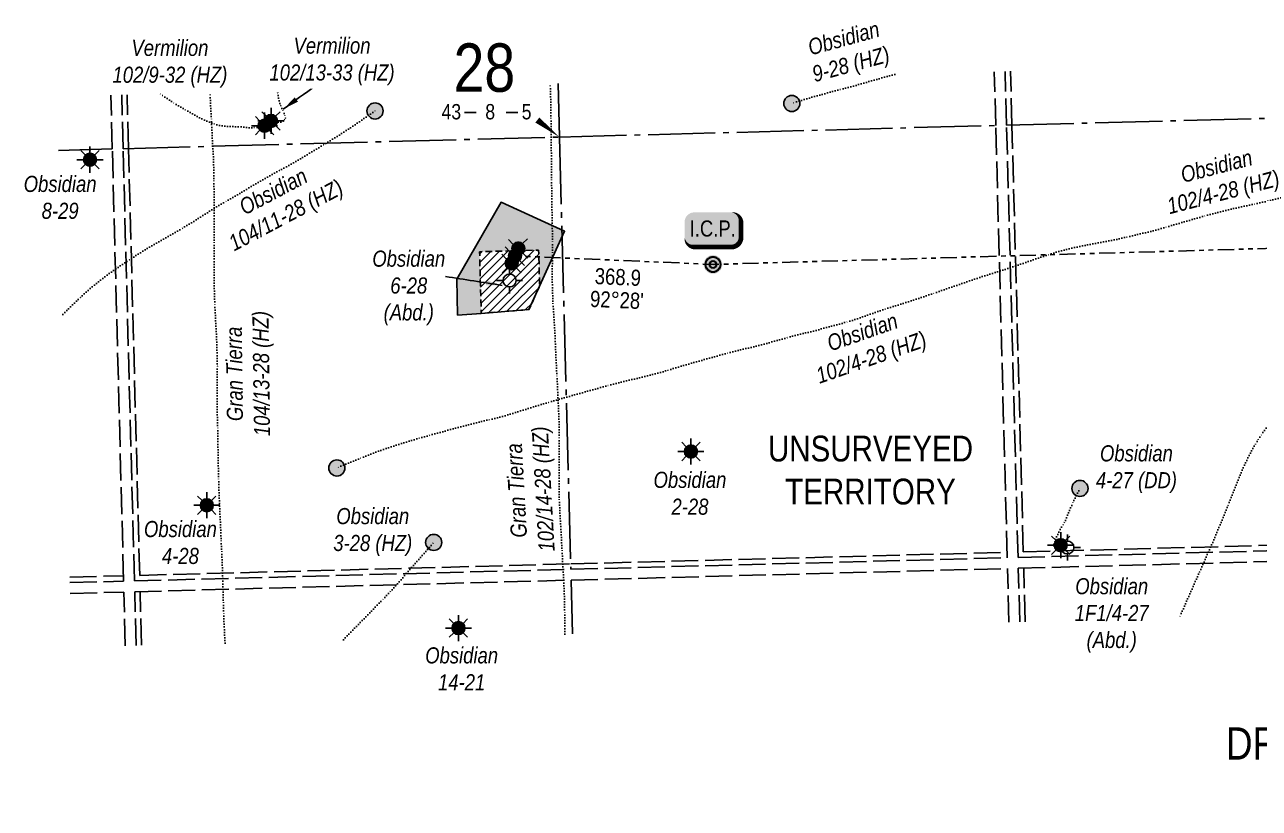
# Model space of a CAD drawing. Extents: x 621399 to 636927, y 5840575 to 5849274.
# Drawn here: x 626951 to 629248, y 5840913 to 5842371 of the extents above; entities that cross this region are included whole.
import ezdxf
from ezdxf.enums import TextEntityAlignment as Align

# ---------------------------------------------------------------- set-up
doc = ezdxf.new("R2010")
doc.units = 0
doc.header["$LTSCALE"] = 5
for name, pattern in [('foc-ACCESSROAD', [3.75, 2.5, -1.25]), ('foc-DOT', [1, 0.2, -0.8]), ('foc-DRILLPATH', [14.75, 6, -1.75, 1.75, -1.75, 1.75, -1.75]), ('foc-QUARTERLINE', [33, 25, -3, 2, -3]), ('foc-UNSURVEYED', [12.5, 10, -2.5])]:
    doc.linetypes.add(name, pattern=pattern)
for name, color, linetype in [('10', 1, 'Continuous'), ('9', 3, 'Continuous'), ('AS-DRILL', 8, 'foc-DOT'), ('AS-DRILL-T', 8, 'Continuous'), ('C-WS', 13, 'foc-ACCESSROAD'), ('C-WS-S', 8, 'Continuous'), ('CG-NOTES', 7, 'Continuous'), ('DETAIL-T', 7, 'Continuous'), ('F-WS-S', 8, 'Continuous'), ('L-BD', 7, 'Continuous'), ('L-MON', 1, 'Continuous'), ('L-QSEC', 8, 'foc-QUARTERLINE'), ('L-SECLBL', 7, 'Continuous'), ('L-UNS-T', 3, 'Continuous'), ('L-USEC', 7, 'foc-UNSURVEYED'), ('P-PDRILLPATH', 12, 'foc-DRILLPATH'), ('P-PROPOSED', 10, 'Continuous'), ('P-PROPOSED-H', 21, 'Continuous')]:
    doc.layers.add(name, color=color, linetype=linetype)
doc.layers.add('P-PROPOSED-EXISTING-H', color=7, linetype='Continuous', true_color=0xffeebd)
doc.styles.add('80', font='ARIALN.TTF', dxfattribs={"height": 10})
doc.styles.add('80CG', font='ARIALN.TTF', dxfattribs={"height": 10})
doc.styles.add('80L', font='ARIALN.TTF', dxfattribs={"height": 10})
doc.styles.add('SIMPLEX', font='ARIALN.TTF')
doc.styles.get("Standard").update_dxf_attribs({"font": 'ARIALN.TTF'})
doc.dimstyles.new('Compass 5 000', dxfattribs={"dimscale": 5, "dimtxt": 9, "dimasz": 2, "dimexe": 0.2, "dimexo": 0.0625, "dimgap": 0.5, "dimtad": 0, "dimtih": 1, "dimtoh": 1, "dimzin": 0, "dimdsep": 46, "dimtxsty": '80CG', "dimcen": 0.1, "dimse1": 1, "dimse2": 1, "dimclrd": 256, "dimclrt": 256, "dimaunit": 1, "dimadec": 4, "dimazin": 0, "dimtfac": 0.06, "dimtofl": 0, "dimtmove": 0, "dimatfit": 1, "dimfxl": 0.2, "dimtolj": 1, "dimtzin": 0, "dimlwd": -1, "dimarcsym": 0})

# ---------------------------------------------------------------- blocks, each defined once
blk = doc.blocks.new('BH-Existing')
at = {"layer": 'AS-DRILL-T'}
h = blk.add_hatch(color=256, dxfattribs=at)
h.dxf.hatch_style = 1
edge = h.paths.add_edge_path()
edge.add_arc((0, 0), 0.5, 0, 360)
blk.add_circle((0, 0), 0.5, dxfattribs=at)
blk = doc.blocks.new('*U67')
h = blk.add_hatch(color=255)
edge = h.paths.add_edge_path()
edge.add_line((-11.5, -11.5), (11.5, -11.5))
edge.add_arc((11.5, -5.5), 6, 270, 360)
edge.add_line((17.5, -5.5), (17.5, 4))
edge.add_arc((11.5, 4), 6, 0, 90)
edge.add_line((11.5, 10), (-11.5, 10))
edge.add_arc((-11.5, 4), 6, 90, 180)
edge.add_line((-17.5, 4), (-17.5, -5.5))
edge.add_arc((-11.5, -5.5), 6, 180, 270)
at = {"color": 14, "flags": 128}
blk.add_lwpolyline([(-11.5, -11.5, 3, 3, 0), (11.5, -11.5, 3, 3, 0.414214), (17.5, -5.5, 3, 3, 0), (17.5, 4, 3, 0, 0.414214), (11.5, 10, 0, 0, 0), (-11.5, 10, 0, 0, 0.414214), (-17.5, 4, 0, 0, 0), (-17.5, -5.5, 0, 3, 0.414214)], format="xyseb", close=True, dxfattribs=at)
at = {"color": 14, "style": '80'}
blk.add_attdef('ENTER_TEXT_001', (-26.85, -4.92), '', height=10, dxfattribs=at)
blk = doc.blocks.new('WC')
at = {"layer": 'L-MON'}
h = blk.add_hatch(color=255, dxfattribs=at)
h.dxf.hatch_style = 1
edge = h.paths.add_edge_path()
edge.add_arc((0, 0), 0.9, 0, 360)
at = {"layer": 'L-MON', "color": 240, "flags": 128}
for points in [[(-0.62, 0.5), (-1.23, 1.12)], [(0.52, 0.61), (1.13, 1.21)], [(-1.18, -1.18), (-0.56, -0.57)], [(1.16, -1.18), (0.56, -0.57)]]:
    blk.add_lwpolyline(points, dxfattribs=at)
at = {"layer": 'L-MON', "color": 240}
for radius in [0.8, 0.373]:
    blk.add_circle((0, 0), radius, dxfattribs=at)
blk = doc.blocks.new('GAS')
h = blk.add_hatch(color=255)
h.dxf.hatch_style = 1
edge = h.paths.add_edge_path()
edge.add_arc((0, 0), 0.9, 0, 360)
for p, q in [((0, 0.81), (0, 1.62)), ((-0.81, 0), (-1.62, 0)), ((-0.57, 0.57), (-1.14, 1.14)), ((0.57, 0.57), (1.14, 1.14)), ((1.62, 0), (0.81, 0)), ((-0.57, -0.57), (-1.14, -1.14)), ((0, -0.81), (0, -1.62)), ((1.14, -1.14), (0.57, -0.57))]:
    blk.add_line(p, q)
blk.add_circle((0, 0), 0.8)
blk = doc.blocks.new('GABD')
for p, q in [((0, 0.81), (0, 1.62)), ((-0.81, 0), (-1.62, 0)), ((1.62, 0), (0.81, 0)), ((0, -0.81), (0, -1.62))]:
    blk.add_line(p, q)
blk.add_circle((0, 0), 0.8)
blk = doc.blocks.new('plbh')
at = {"layer": 'L-MON'}
h = blk.add_hatch(color=255, dxfattribs=at)
h.dxf.hatch_style = 1
edge = h.paths.add_edge_path()
edge.add_arc((0, 0), 1.16, 0, 360)
h = blk.add_hatch(color=256, dxfattribs=at)
h.dxf.hatch_style = 1
h.paths.add_polyline_path([(-0.96, 0, 1), (0.96, 0, 1)])
h.paths.add_polyline_path([(0.91, 0, -1), (-0.91, 0, -1)], flags=16)
h.paths.add_polyline_path([(0.45, 0, -1), (-0.45, 0, -1)], flags=0)
h = blk.add_hatch(color=256, dxfattribs=at)
h.dxf.hatch_style = 1
h.paths.add_polyline_path([(-0.45, 0, 1), (0.45, 0, 1)])
h.paths.add_polyline_path([(0.4, 0, -1), (-0.4, 0, -1)], flags=16)
at = {"layer": 'L-MON', "color": 240}
for radius in [0.96, 0.91, 0.45, 0.4]:
    blk.add_circle((0, 0), radius, dxfattribs=at)
blk = doc.blocks.new('L-SECLBL')
at = {"layer": '9', "color": 7}
for p, q in [((-5.08, -27.83), (-12.29, -27.83)), ((20.7, -27.83), (13.5, -27.83))]:
    blk.add_line(p, q, dxfattribs=at)
at = {"layer": '10', "color": 2, "style": 'SIMPLEX'}
blk.add_attdef('SEC', text='', height=30, dxfattribs=at).set_placement((0, 0), align=Align.MIDDLE)
at = {"layer": '10', "color": 5, "style": '80L'}
blk.add_attdef('TWP', text='', height=9.5, dxfattribs=at).set_placement((-14.43, -27.37), align=Align.MIDDLE_RIGHT)
blk.add_attdef('RGE', text='', height=9.5, dxfattribs=at).set_placement((3.62, -27.37), align=Align.MIDDLE_CENTER)
blk.add_attdef('MER', text='', height=9.5, dxfattribs=at).set_placement((23.17, -27.37), align=Align.MIDDLE_LEFT)

msp = doc.modelspace()

# ---------------------------------------------------------------- hatches: boundary and pattern name
at = {"layer": 'P-PROPOSED-EXISTING-H'}
h = msp.add_hatch(dxfattribs=at)
h.set_pattern_fill('ANSI31', color=256, scale=3.49779, style=0)
h.set_pattern_definition([(45, (-38.634, -331.639), (-7.85276336, 7.85276336), [])])
h.paths.add_polyline_path([(627862.539, 5841838.759), (627800.752, 5841833.779), (627797.721, 5841948.485), (627907.619, 5841951.429), (627909.403, 5841884.524), (627889.534, 5841840.931), (627877.62, 5841839.972)])
at = {"layer": 'P-PROPOSED-H'}
h = msp.add_hatch(color=256, dxfattribs=at)
h.dxf.hatch_style = 1
h.paths.add_polyline_path([(627837.612, 5842040.374), (627755.12, 5841897.496), (627756.905, 5841830.26), (627800.752, 5841833.788), (627797.721, 5841948.485), (627907.619, 5841951.429), (627909.403, 5841884.533), (627955.857, 5841986.478)])

# ---------------------------------------------------------------- linework, layer by layer
at = {"layer": 'AS-DRILL', "flags": 128}
for points in [[(630668.924, 5842334.09), (630665.742, 5842332.502), (630660.815, 5842330.089), (630655.623, 5842327.498), (630650.227, 5842324.701), (630644.625, 5842321.709), (630638.827, 5842318.582), (630632.882, 5842315.371), (630626.889, 5842312.058), (630620.699, 5842308.62), (630614.329, 5842305.187), (630607.669, 5842301.756), (630600.869, 5842298.352), (630594.058, 5842294.957), (630587.01, 5842291.436), (630579.924, 5842287.834), (630572.89, 5842284.183), (630565.623, 5842280.286), (630558.319, 5842276.257), (630550.977, 5842272.118), (630543.745, 5842268.032), (630536.256, 5842263.798), (630528.718, 5842259.544), (630521.002, 5842255.214), (630513.196, 5842250.862), (630505.422, 5842246.471), (630499.323, 5842243.015), (630498.081, 5842242.322), (630486.306, 5842235.672), (630483.153, 5842233.886), (630480.66, 5842232.479), (630478.453, 5842231.229), (630470.468, 5842226.842), (630462.309, 5842222.631), (630453.913, 5842218.643), (630445.471, 5842214.894), (630436.817, 5842211.22), (630428.102, 5842207.564), (630419.406, 5842203.958), (630410.601, 5842200.329), (630401.865, 5842196.703), (630393.031, 5842193.033), (630384.189, 5842189.274), (630375.381, 5842185.375), (630366.544, 5842181.435), (630357.801, 5842177.718), (630348.791, 5842174.264), (630339.72, 5842171.199), (630330.572, 5842168.411), (630321.416, 5842165.914), (630312.062, 5842163.691), (630302.623, 5842161.696), (630293.271, 5842159.773), (630283.959, 5842157.851), (630274.635, 5842156.04), (630265.105, 5842154.432), (630246.12, 5842151.77), (630227, 5842149.264), (630207.876, 5842146.567), (630188.842, 5842143.844), (630169.889, 5842141.852), (630150.814, 5842140.668), (630131.595, 5842139.649), (630112.338, 5842138.52), (630093.106, 5842137.211), (630073.875, 5842135.903), (630054.73, 5842134.686), (630035.515, 5842133.498), (630016.301, 5842132.29), (629997.173, 5842130.834), (629978.03, 5842129.198), (629958.887, 5842127.591), (629939.921, 5842126.07), (629920.849, 5842124.395), (629901.819, 5842122.652), (629882.61, 5842121.244), (629863.456, 5842120.397), (629844.233, 5842119.879), (629825.099, 5842119.393), (629805.906, 5842118.896), (629786.644, 5842118.337), (629767.602, 5842117.774), (629748.422, 5842117.147), (629729.386, 5842116.363), (629710.158, 5842115.305), (629690.915, 5842114.016), (629671.704, 5842112.688), (629652.613, 5842111.353), (629633.514, 5842109.958), (629614.349, 5842108.381), (629595.156, 5842106.773), (629576.033, 5842105.147), (629557.033, 5842103.395), (629537.707, 5842101.503), (629518.53, 5842099.656), (629499.354, 5842097.738), (629480.182, 5842095.711), (629461.152, 5842093.607), (629442.22, 5842091.186), (629423.167, 5842088.092), (629404.436, 5842084.156), (629385.955, 5842079.486), (629367.803, 5842074.115), (629349.56, 5842068.041), (629331.501, 5842061.842), (629313.338, 5842055.751), (629294.913, 5842050.142), (629276.356, 5842045.33), (629257.613, 5842041.074), (629239.025, 5842037.052), (629220.188, 5842032.962), (629201.514, 5842028.798), (629182.787, 5842024.352), (629164.544, 5842019.758), (629146.361, 5842014.797), (629128.293, 5842009.638), (629110.326, 5842004.472), (629092.44, 5841999.258), (629074.536, 5841993.974), (629056.468, 5841988.825), (629038.334, 5841984.295), (629020.024, 5841979.97), (629001.923, 5841975.66), (628983.417, 5841971.54), (628964.972, 5841967.792), (628946.417, 5841964.381), (628927.932, 5841960.981), (628909.774, 5841957.301), (628891.32, 5841953.132), (628873.394, 5841948.277), (628855.369, 5841942.66), (628837.571, 5841936.778), (628820.387, 5841930.763), (628802.046, 5841924.256), (628784.456, 5841918.44), (628766.295, 5841912.679), (628748.539, 5841907.078), (628730.448, 5841901.309), (628712.742, 5841895.339), (628695.251, 5841889.216), (628677.439, 5841883.104), (628660.142, 5841877.195), (628642.284, 5841870.962), (628624.353, 5841864.807), (628606.375, 5841858.92), (628588.314, 5841853.141), (628570.255, 5841847.302), (628552.413, 5841841.58), (628534.417, 5841835.632), (628516.442, 5841829.266), (628498.801, 5841823.108), (628481.111, 5841817.67), (628462.759, 5841812.683), (628444.346, 5841807.715), (628425.775, 5841802.693), (628407.195, 5841797.961), (628388.612, 5841793.398), (628370.394, 5841788.616), (628351.756, 5841783.452), (628333.248, 5841778.301), (628314.742, 5841773.451), (628295.989, 5841768.864), (628277.295, 5841764.308), (628258.626, 5841759.584), (628240.066, 5841754.512), (628221.738, 5841749.366), (628203.37, 5841744.219), (628184.965, 5841738.941), (628166.396, 5841733.459), (628148.059, 5841727.893), (628129.678, 5841722.516), (628111.051, 5841717.672), (628092.406, 5841713.178), (628073.698, 5841708.772), (628054.973, 5841704.236), (628036.388, 5841699.353), (628017.907, 5841694.304), (627999.509, 5841689.156), (627981.234, 5841683.912), (627962.738, 5841678.701), (627944.471, 5841673.517), (627925.948, 5841668.156), (627907.627, 5841662.751), (627889.184, 5841657.062), (627870.824, 5841651.235), (627852.504, 5841645.439), (627834.035, 5841640.32), (627815.298, 5841635.893), (627796.771, 5841631.432), (627778.122, 5841626.678), (627759.475, 5841621.864), (627741.142, 5841616.918), (627722.725, 5841611.74), (627704.124, 5841606.677), (627685.584, 5841601.625), (627667.164, 5841596.167), (627648.773, 5841590.4), (627630.436, 5841584.463), (627612.238, 5841578.201), (627594.38, 5841571.597), (627576.572, 5841564.585), (627558.902, 5841557.306), (627556.221, 5841556.183), (627532.243, 5841546.134)], [(628570.256, 5842278.339), (628561.06, 5842275.833), (628542.731, 5842270.718), (628524.176, 5842265.476), (628505.705, 5842260.067), (628487.155, 5842254.995), (628468.558, 5842250.172), (628449.936, 5842245.169), (628431.376, 5842240.077), (628412.959, 5842234.889), (628397.687, 5842230.296), (628378.623, 5842224.26)], [(627956.513, 5841237.172), (627956.49, 5841239.195), (627956.305, 5841258.396), (627956.029, 5841277.666), (627955.674, 5841296.903), (627955.215, 5841315.898), (627954.368, 5841335.172), (627953.215, 5841354.288), (627952.142, 5841373.447), (627951.169, 5841392.568), (627950.107, 5841411.656), (627949.086, 5841430.746), (627948.055, 5841449.786), (627946.877, 5841468.721), (627945.956, 5841487.784), (627945.587, 5841506.79), (627945.554, 5841525.916), (627945.734, 5841544.978), (627946.002, 5841564.091), (627946.019, 5841583.228), (627945.883, 5841602.501), (627945.708, 5841621.713), (627945.243, 5841640.948), (627944.42, 5841660.063), (627943.476, 5841679.245), (627942.542, 5841698.437), (627941.591, 5841717.498), (627940.596, 5841736.689), (627939.569, 5841755.978), (627938.738, 5841775.063), (627938.039, 5841794.401), (627936.988, 5841813.49), (627935.542, 5841832.709), (627934.256, 5841851.962), (627933.507, 5841870.959), (627933.055, 5841890.064), (627932.889, 5841909.326), (627933.083, 5841928.197), (627933.486, 5841947.495), (627933.549, 5841966.813), (627933.094, 5841986.018), (627932.701, 5842005.184), (627932.404, 5842024.463), (627932.108, 5842043.712), (627931.898, 5842062.753), (627931.664, 5842081.933), (627931.449, 5842101.164), (627931.293, 5842120.417), (627931.137, 5842139.679), (627930.97, 5842158.621), (627930.726, 5842177.782), (627930.537, 5842196.783), (627930.313, 5842215.974), (627929.901, 5842235.07), (627929.276, 5842254.3), (627929.026, 5842261.305)], [(627397.683, 5842182.917), (627397.693, 5842182.907), (627397.734, 5842182.878), (627397.785, 5842182.84), (627397.856, 5842182.792), (627397.928, 5842182.723), (627397.97, 5842182.654), (627398.032, 5842182.576), (627398.115, 5842182.468), (627398.208, 5842182.331), (627398.313, 5842182.143), (627398.409, 5842181.916), (627398.507, 5842181.618), (627398.606, 5842181.271), (627398.706, 5842180.913), (627398.845, 5842180.577), (627398.991, 5842180.351), (627399.114, 5842180.224), (627399.215, 5842180.186), (627399.284, 5842180.218), (627399.334, 5842180.229), (627399.363, 5842180.27), (627399.379, 5842180.401), (627399.353, 5842180.63), (627399.305, 5842180.959), (627399.175, 5842181.346), (627399.003, 5842181.771), (627398.802, 5842182.216), (627398.589, 5842182.681), (627398.357, 5842183.155), (627398.252, 5842183.342), (627398.031, 5842183.746), (627397.884, 5842184.003), (627397.651, 5842184.507), (627397.591, 5842184.895), (627397.612, 5842185.246), (627397.632, 5842185.617), (627397.644, 5842185.907), (627397.638, 5842186.137), (627397.634, 5842186.297), (627397.607, 5842186.196), (627397.57, 5842186.065), (627397.504, 5842185.913), (627397.409, 5842185.711), (627397.244, 5842185.516), (627397.039, 5842185.341), (627396.901, 5842185.247), (627396.831, 5842185.246), (627396.762, 5842185.214), (627396.744, 5842185.133), (627396.787, 5842185.044), (627396.858, 5842184.996), (627396.918, 5842184.978), (627396.959, 5842184.969), (627397.009, 5842184.97), (627397.078, 5842184.992), (627397.136, 5842185.053), (627397.194, 5842185.135), (627397.223, 5842185.196), (627397.242, 5842185.226), (627397.241, 5842185.256), (627397.29, 5842185.288), (627397.551, 5842185.264), (627397.703, 5842185.198), (627397.774, 5842185.14), (627397.784, 5842185.14), (627397.753, 5842185.18), (627397.641, 5842185.277), (627397.507, 5842185.423), (627397.483, 5842185.583), (627397.517, 5842185.804), (627397.58, 5842186.085), (627397.632, 5842186.367), (627397.714, 5842186.659), (627397.827, 5842186.962), (627397.903, 5842187.114), (627398.001, 5842187.187), (627398.157, 5842187.321), (627398.275, 5842187.414), (627398.442, 5842187.509), (627398.472, 5842187.519), (627398.703, 5842187.495), (627398.958, 5842187.302), (627399.153, 5842187.117), (627399.335, 5842187.042), (627399.438, 5842186.915), (627399.435, 5842186.654), (627399.421, 5842186.424), (627399.446, 5842186.235), (627399.47, 5842186.085), (627399.492, 5842186.016), (627399.563, 5842185.998), (627399.535, 5842185.917), (627399.398, 5842185.803), (627399.269, 5842185.73), (627399.191, 5842185.688), (627399.161, 5842185.687), (627399.16, 5842185.707), (627399.13, 5842185.696), (627399.081, 5842185.675), (627398.845, 5842185.528), (627398.382, 5842185.236), (627397.674, 5842184.757), (627396.769, 5842184.184), (627395.665, 5842183.564), (627394.174, 5842182.815), (627392.336, 5842181.946), (627390.269, 5842181.052), (627387.84, 5842180.238), (627385.062, 5842179.715), (627381.908, 5842179.462), (627378.381, 5842179.319), (627374.373, 5842179.174), (627369.953, 5842179.118), (627365.367, 5842179.297), (627360.683, 5842179.744), (627355.967, 5842180.311), (627351.233, 5842180.776), (627346.405, 5842181.01), (627341.301, 5842181.116), (627335.837, 5842181.182), (627330.11, 5842181.382), (627323.925, 5842181.87), (627317.549, 5842182.752), (627311, 5842184.161), (627304.336, 5842186.147), (627297.6, 5842188.551), (627290.897, 5842191.236), (627284.086, 5842194.238), (627277.368, 5842197.492), (627270.714, 5842200.989), (627264.027, 5842204.625), (627257.154, 5842208.435), (627250.159, 5842212.333), (627243.031, 5842216.347), (627235.919, 5842220.532), (627228.901, 5842224.939), (627221.918, 5842229.537), (627214.983, 5842234.187), (627208.028, 5842238.876), (627203.376, 5842242.029)], [(627324.401, 5841220.378), (627323.195, 5841238.049), (627322.273, 5841257.141), (627321.662, 5841276.202), (627321.067, 5841295.423), (627320.554, 5841314.576), (627320.012, 5841333.668), (627319.426, 5841352.92), (627318.72, 5841372.168), (627317.869, 5841391.232), (627316.904, 5841410.443), (627316.047, 5841429.738), (627315.242, 5841448.953), (627314.312, 5841467.995), (627313.435, 5841487.259), (627312.693, 5841506.376), (627312.162, 5841525.438), (627311.721, 5841544.513), (627311.319, 5841563.619), (627311.07, 5841582.6), (627310.819, 5841601.679), (627310.435, 5841620.866), (627309.882, 5841640.008), (627309.433, 5841659.003), (627309.281, 5841678.115), (627309.38, 5841697.175), (627309.627, 5841716.348), (627309.815, 5841735.459), (627309.521, 5841754.628), (627308.89, 5841773.718), (627308.145, 5841792.925), (627307.158, 5841812.196), (627306.012, 5841831.482), (627305.012, 5841850.473), (627304.37, 5841869.573), (627303.969, 5841888.648), (627303.818, 5841907.721), (627303.889, 5841926.72), (627303.864, 5841945.975), (627303.939, 5841965.194), (627304.013, 5841984.433), (627303.91, 5842003.617), (627303.846, 5842022.792), (627303.81, 5842042.057), (627303.643, 5842061.34), (627303.458, 5842080.571), (627303.213, 5842099.811), (627302.653, 5842118.813), (627301.781, 5842137.937), (627300.658, 5842157.074), (627299.563, 5842176.272), (627298.701, 5842195.386), (627297.699, 5842214.476), (627296.627, 5842233.585), (627296.101, 5842244.492)], [(627409.745, 5842191.804), (627409.755, 5842191.774), (627409.765, 5842191.794), (627409.798, 5842192.055), (627409.822, 5842192.286), (627409.87, 5842192.757), (627409.945, 5842193.69), (627410.614, 5842195.268), (627411.48, 5842196.191), (627411.73, 5842196.208), (627411.519, 5842195.842), (627410.931, 5842195.006), (627410.468, 5842194.354), (627410.01, 5842193.521), (627409.268, 5842193.182), (627409.178, 5842193.94), (627409.914, 5842194.489), (627410.179, 5842194.686), (627410.149, 5842194.685), (627410.139, 5842194.685), (627410.231, 5842194.628), (627410.587, 5842194.407), (627411.848, 5842193.61), (627413.676, 5842192.547), (627415.996, 5842191.458), (627418.56, 5842190.585), (627421.227, 5842189.945), (627423.938, 5842189.596), (627426.592, 5842189.446), (627429, 5842189.549), (627430.968, 5842190.041), (627432.39, 5842190.758), (627433.175, 5842191.329), (627433.834, 5842192.137), (627433.871, 5842192.268), (627433.945, 5842192.47), (627433.982, 5842192.591), (627433.97, 5842192.68), (627433.897, 5842192.778), (627433.806, 5842192.846), (627433.765, 5842192.865), (627433.765, 5842192.875), (627433.784, 5842192.906), (627433.813, 5842192.926), (627433.883, 5842192.948), (627434.011, 5842193.032), (627434.108, 5842193.144), (627434.371, 5842193.401), (627434.487, 5842193.564), (627434.593, 5842193.707), (627434.72, 5842193.82), (627434.858, 5842193.914), (627434.997, 5842193.948), (627435.127, 5842193.941), (627435.327, 5842193.947), (627435.001, 5842194.188), (627434.414, 5842194.833), (627434.338, 5842195.051), (627434.299, 5842195.37), (627434.363, 5842196.362), (627434.64, 5842196.859), (627435.129, 5842197.292), (627435.784, 5842197.5), (627436.062, 5842197.207), (627436.121, 5842196.848), (627436.548, 5842196.96), (627436.667, 5842197.033), (627436.704, 5842197.124), (627436.693, 5842197.174), (627436.564, 5842197.52), (627436.296, 5842198.183), (627436.001, 5842199.156), (627435.758, 5842200.39), (627435.47, 5842201.833), (627435.008, 5842203.411), (627434.405, 5842205.066), (627433.588, 5842206.825), (627432.566, 5842208.789), (627431.436, 5842211.07), (627430.256, 5842213.73), (627429.025, 5842216.789), (627427.705, 5842220.205), (627426.304, 5842224.03), (627424.984, 5842228.207), (627423.863, 5842232.779), (627422.922, 5842237.756), (627422.173, 5842243.038), (627421.779, 5842247.83)], [(627022.425, 5841831.87), (627027.766, 5841837.153), (627041.456, 5841850.501), (627055.182, 5841863.58), (627069.355, 5841876.45), (627083.911, 5841888.801), (627098.733, 5841900.507), (627114.205, 5841911.851), (627130.031, 5841922.663), (627146.214, 5841933.215), (627162.344, 5841943.875), (627178.497, 5841954.035), (627195.005, 5841963.605), (627211.399, 5841972.972), (627228.268, 5841982.51), (627244.6, 5841991.945), (627260.864, 5842001.699), (627277.086, 5842011.881), (627293.34, 5842022.384), (627309.462, 5842032.564), (627325.954, 5842042.394), (627342.556, 5842051.835), (627358.997, 5842061.303), (627375.203, 5842070.945), (627391.674, 5842080.814), (627408.354, 5842090.298), (627425.147, 5842099.295), (627441.954, 5842108.542), (627458.317, 5842117.918), (627474.746, 5842127.475), (627491.056, 5842137.39), (627507.36, 5842147.484), (627523.512, 5842157.285), (627539.915, 5842167.472), (627556.097, 5842178.043), (627571.76, 5842188.571), (627587.633, 5842199.505), (627603.187, 5842210.41)], [(630103.365, 5841614.554), (630103.21, 5841614.359), (630102.781, 5841613.938), (630102.474, 5841613.839), (630102.092, 5841613.909), (630101.6, 5841613.956), (630101.095, 5841614.132), (630100.755, 5841614.514), (630100.37, 5841615.083), (630100.037, 5841615.565), (630100.102, 5841615.757), (630100.535, 5841615.648), (630101.092, 5841615.373), (630101.558, 5841615.155), (630101.798, 5841615.152), (630101.779, 5841615.501), (630101.757, 5841615.961), (630101.768, 5841616.291), (630101.763, 5841616.471), (630101.716, 5841617.12), (630101.649, 5841617.729), (630101.556, 5841618.236), (630101.365, 5841618.621), (630101.134, 5841618.655), (630101.136, 5841618.235), (630101.312, 5841617.61), (630101.469, 5841616.984), (630101.687, 5841616.319), (630101.965, 5841615.666), (630102.211, 5841615.053), (630102.366, 5841614.497), (630102.429, 5841614.018), (630102.371, 5841613.577), (630102.171, 5841613.201), (630101.88, 5841612.863), (630101.5, 5841612.863), (630101.082, 5841613.152), (630100.635, 5841613.39), (630100.168, 5841613.658), (630099.67, 5841613.944), (630099.105, 5841614.109), (630098.825, 5841614.112), (630098.696, 5841614.088), (630098.536, 5841614.074), (630098.254, 5841614.156), (630097.798, 5841614.374), (630097.208, 5841614.729), (630096.474, 5841615.239), (630095.647, 5841615.877), (630094.717, 5841616.612), (630093.555, 5841617.421), (630092.101, 5841618.283), (630090.385, 5841619.237), (630088.486, 5841620.267), (630086.447, 5841621.322), (630084.248, 5841622.394), (630081.867, 5841623.51), (630079.214, 5841624.72), (630076.318, 5841626.032), (630073.17, 5841627.399), (630069.802, 5841628.779), (630066.253, 5841630.154), (630062.544, 5841631.585), (630058.671, 5841633.122), (630054.644, 5841634.804), (630050.443, 5841636.682), (630046.047, 5841638.715), (630041.345, 5841640.93), (630036.381, 5841643.258), (630031.186, 5841645.609), (630025.834, 5841647.857), (630020.092, 5841650.114), (630014.098, 5841652.404), (630007.903, 5841654.758), (630001.496, 5841657.177), (629994.837, 5841659.64), (629987.976, 5841662.187), (629981.023, 5841664.811), (629973.786, 5841667.608), (629966.476, 5841670.493), (629959.004, 5841673.444), (629951.483, 5841676.363), (629943.841, 5841679.339), (629936.056, 5841682.382), (629928.192, 5841685.402), (629920.24, 5841688.35), (629912.179, 5841691.295), (629904.084, 5841694.329), (629896.027, 5841697.474), (629887.776, 5841700.754), (629879.485, 5841704.053), (629877.533, 5841704.831), (629866.696, 5841709.042), (629859.865, 5841711.629), (629858.066, 5841712.302), (629849.488, 5841715.453), (629840.853, 5841718.522), (629832.118, 5841721.579), (629823.302, 5841724.654), (629814.435, 5841727.777), (629805.517, 5841730.949), (629796.651, 5841734.033), (629787.585, 5841737.111), (629778.482, 5841740.118), (629769.369, 5841743.074), (629760.197, 5841746.02), (629751.147, 5841748.878), (629741.917, 5841751.731), (629732.82, 5841754.478), (629723.564, 5841757.171), (629714.223, 5841759.712), (629704.936, 5841762.074), (629695.515, 5841764.242), (629686.061, 5841766.119), (629676.563, 5841767.805), (629667.037, 5841769.38), (629657.483, 5841770.874), (629647.923, 5841772.259), (629638.558, 5841773.448), (629629.178, 5841774.407), (629619.757, 5841775.094), (629610.12, 5841775.586), (629600.459, 5841775.867), (629590.802, 5841775.998), (629581.169, 5841775.99), (629571.519, 5841775.861), (629561.862, 5841775.612), (629552.201, 5841775.143), (629542.607, 5841774.436), (629533.049, 5841773.459), (629523.5, 5841772.172), (629514.009, 5841770.607), (629504.533, 5841768.833), (629495.103, 5841766.849), (629485.706, 5841764.746), (629476.302, 5841762.534), (629466.974, 5841760.082), (629457.715, 5841757.303), (629448.565, 5841754.217), (629439.474, 5841750.762), (629430.801, 5841747.048), (629422.014, 5841743.091), (629413.228, 5841739.094), (629404.484, 5841735.008), (629395.825, 5841730.764), (629387.209, 5841726.392), (629378.707, 5841721.882), (629370.419, 5841717.208), (629362.18, 5841712.225), (629354.234, 5841707.131), (629346.205, 5841701.743), (629338.29, 5841696.229), (629330.499, 5841690.558), (629322.833, 5841684.721), (629315.397, 5841678.869), (629308.021, 5841672.669), (629300.893, 5841666.146), (629294.063, 5841659.35), (629287.585, 5841652.464), (629281.166, 5841645.259), (629274.922, 5841637.879), (629268.861, 5841630.374), (629262.973, 5841622.763), (629257.241, 5841614.937), (629251.752, 5841606.987), (629246.495, 5841598.953), (629241.434, 5841590.744), (629236.566, 5841582.401), (629231.984, 5841574.185), (629227.451, 5841565.66), (629219.116, 5841548.221), (629211.69, 5841530.415), (629204.63, 5841512.449), (629197.507, 5841494.542), (629190.205, 5841476.61), (629182.918, 5841458.878), (629175.615, 5841441.006), (629168.261, 5841423.162), (629160.644, 5841405.392), (629152.961, 5841387.899), (629145.181, 5841370.234), (629137.331, 5841352.627), (629129.552, 5841335.313), (629121.777, 5841317.888), (629113.866, 5841300.289), (629106.218, 5841282.558), (629099.729, 5841267.55)], [(628878.88, 5841402.451), (628879.027, 5841402.165), (628879.085, 5841402.266), (628879.162, 5841402.368), (628879.286, 5841402.582), (628879.498, 5841402.888), (628879.628, 5841402.911), (628879.877, 5841402.928), (628880.052, 5841402.762), (628880.517, 5841402.574), (628880.564, 5841402.696), (628880.709, 5841402.49), (628880.752, 5841402.371), (628880.938, 5841402.526), (628880.819, 5841402.492), (628880.852, 5841402.373), (628880.973, 5841402.347), (628881.104, 5841402.7), (628881.331, 5841402.806), (628881.433, 5841402.739), (628881.554, 5841402.692), (628881.303, 5841402.725), (628881.007, 5841402.948), (628880.805, 5841402.642), (628880.322, 5841402.759), (628880.146, 5841402.595), (628879.821, 5841402.396), (628879.375, 5841402.614), (628878.899, 5841402.462), (628878.29, 5841402.425), (628877.564, 5841402.266), (628877.151, 5841401.985), (628876.577, 5841401.76), (628875.85, 5841401.64), (628875.361, 5841401.587), (628874.492, 5841401.564), (628873.646, 5841401.392), (628872.785, 5841401.399), (628872.07, 5841401.22), (628871.466, 5841401.344), (628870.609, 5841401.251), (628869.904, 5841401.022), (628869.179, 5841400.853), (628868.452, 5841400.703), (628867.617, 5841400.501), (628866.756, 5841400.538), (628866.022, 5841400.679), (628865.161, 5841400.696), (628865.071, 5841400.714), (628865.011, 5841400.712), (628865.003, 5841401.002), (628865.105, 5841401.315), (628865.365, 5841402.072), (628865.927, 5841403.507), (628866.545, 5841405.484), (628866.757, 5841406.15), (628867.633, 5841408.934), (628868.025, 5841410.025), (628868.557, 5841411.46), (628870.221, 5841415.476), (628871.79, 5841419.269), (628872.997, 5841422.052), (628874.21, 5841424.605), (628877.141, 5841430.245), (628879.706, 5841434.594), (628880.843, 5841436.615), (628882.145, 5841438.45), (628883.272, 5841440.441), (628884.323, 5841442.3), (628885.146, 5841443.702), (628886.06, 5841445.087), (628886.547, 5841445.96), (628887.754, 5841448.733), (628888.79, 5841451.502), (628890.505, 5841455.869), (628892.913, 5841461.995), (628896.808, 5841470.531), (628901.357, 5841481.536), (628904.596, 5841488.034), (628908.28, 5841495.435), (628913.703, 5841506.312), (628914.625, 5841508.158)], [(627544.468, 5841226.225), (627550.867, 5841233.176), (627564.353, 5841247.07), (627577.981, 5841260.846), (627591.441, 5841274.588), (627604.83, 5841288.369), (627618.298, 5841302.131), (627631.535, 5841315.968), (627644.462, 5841330.226), (627657.19, 5841344.79), (627669.699, 5841359.308), (627682.372, 5841373.67), (627695.145, 5841388.065), (627700.46, 5841394.114), (627712.376, 5841407.606)]]:
    msp.add_lwpolyline(points, dxfattribs=at)
at = {"layer": 'C-WS', "flags": 128}
msp.add_lwpolyline([(627862.539, 5841838.759), (627800.752, 5841833.779), (627797.721, 5841948.485), (627907.619, 5841951.429), (627909.403, 5841884.524), (627889.534, 5841840.931), (627877.62, 5841839.972), (627862.539, 5841838.759)], close=True, dxfattribs=at)
at = {"layer": 'L-QSEC'}
for p, q in [((627943.612, 5842261.693), (627946.25, 5842161.727)), ((627946.25, 5842161.727), (628758.005, 5842183.292)), ((628778.111, 5842183.827), (629507.426, 5842203.209)), ((627134.499, 5842140.162), (627946.25, 5842161.727)), ((627946.25, 5842161.727), (627967.47, 5841357.617)), ((627014.427, 5842136.973), (627114.393, 5842139.629)), ((627968.001, 5841337.511), (627970.639, 5841237.547))]:
    msp.add_line(p, q, dxfattribs=at)
at = {"layer": 'L-SECLBL', "flags": 128}
msp.add_lwpolyline([(627946.25, 5842161.727, 0, 11.996, 0), (627905.227, 5842193.461, 0, 0, 0)], format="xyseb", dxfattribs=at)
at = {"layer": 'L-USEC'}
for p, q in [((628758.005, 5842183.292), (628755.35, 5842283.256)), ((628778.108, 5842183.826), (628775.453, 5842283.79)), ((628788.164, 5842184.093), (628785.508, 5842284.057)), ((627114.393, 5842139.629), (627111.772, 5842239.595)), ((627134.499, 5842140.156), (627131.878, 5842240.13)), ((627144.552, 5842140.419), (627141.931, 5842240.397)), ((628779.368, 5841379.188), (628758.005, 5842183.292)), ((628799.474, 5841379.722), (628778.111, 5842183.826)), ((628809.26, 5841390.042), (628788.164, 5842184.093)), ((627135.471, 5841335.513), (627114.393, 5842139.629)), ((627155.577, 5841336.047), (627134.499, 5842140.156)), ((627165.366, 5841346.367), (627144.552, 5842140.419)), ((628799.474, 5841379.719), (629607.844, 5841401.201)), ((628809.26, 5841390.042), (629607.558, 5841411.252)), ((627967.2, 5841367.67), (628779.101, 5841389.241)), ((627967.467, 5841357.617), (628779.368, 5841379.188)), ((628800.008, 5841359.616), (629608.378, 5841381.098)), ((627155.577, 5841336.047), (627967.467, 5841357.617)), ((627165.366, 5841346.367), (627967.2, 5841367.67)), ((627968.001, 5841337.511), (628779.902, 5841359.082)), ((628782.558, 5841259.118), (628779.902, 5841359.082)), ((628802.664, 5841259.652), (628800.008, 5841359.616)), ((628812.717, 5841259.919), (628810.061, 5841359.883)), ((627035.242, 5841342.91), (627135.196, 5841345.566)), ((627035.506, 5841332.857), (627135.464, 5841335.513)), ((627135.196, 5841345.566), (627135.207, 5841345.566)), ((627135.464, 5841335.513), (627135.471, 5841335.513)), ((627156.104, 5841315.941), (627968.001, 5841337.511)), ((627036.033, 5841312.751), (627135.998, 5841315.407)), ((627138.618, 5841215.442), (627135.998, 5841315.407)), ((627156.104, 5841315.934), (627156.104, 5841315.941)), ((627158.724, 5841215.976), (627156.104, 5841315.934)), ((627166.157, 5841316.198), (627166.157, 5841316.208)), ((627168.777, 5841216.243), (627166.157, 5841316.198))]:
    msp.add_line(p, q, dxfattribs=at)
at = {"layer": 'P-PDRILLPATH', "flags": 128}
msp.add_lwpolyline([(630896.965, 5842001.791), (628231.965, 5841924.791), (627863.58, 5841940.66)], dxfattribs=at)
at = {"layer": 'P-PROPOSED', "flags": 128}
msp.add_lwpolyline([(627756.905, 5841830.26), (627755.12, 5841897.496), (627837.612, 5842040.374), (627955.857, 5841986.478), (627909.399, 5841884.525), (627889.534, 5841840.931), (627800.752, 5841833.788)], close=True, dxfattribs=at)

# ---------------------------------------------------------------- block references
at = {"xscale": 14.99490374999998, "yscale": 14.99490374999998, "zscale": 14.99490374999998}
msp.add_blockref('WC', (627857.368, 5841927.019), dxfattribs=at)
at = {"layer": 'AS-DRILL-T', "xscale": 29.98980749999993, "yscale": 29.98980749999993, "zscale": 29.98980749999993}
for p in [(628378.602, 5842224.256), (627603.212, 5842210.358), (627532.245, 5841546.16), (628914.653, 5841508.134), (627712.374, 5841407.659)]:
    msp.add_blockref('BH-Existing', p, dxfattribs=at)
at = {"layer": 'C-WS-S', "xscale": 14.99490374999997, "yscale": 14.99490374999997, "zscale": 14.99490374999997}
for p in [(627072.907, 5842119.638), (628190.882, 5841576.766), (627290.22, 5841476.808), (628878.88, 5841402.451), (627758.396, 5841248.269)]:
    msp.add_blockref('GAS', p, dxfattribs=at)
at = {"layer": 'CG-NOTES'}
ref = msp.add_blockref('*U67', (628231.643, 5841991.681), dxfattribs=dict(at, xscale=2.998980749999992, yscale=2.998980749999992, zscale=2.998980749999992))
ref.add_attrib('ENTER_TEXT_001', 'I.C.P.', (628188.52, 5841976.676), dxfattribs={"layer": '0', "color": 14, "height": 29.9898, "style": '80'})
at = {"layer": 'F-WS-S', "xscale": 14.99490374999997, "yscale": 14.99490374999997, "zscale": 14.99490374999997}
for name, p in [('GAS', (627397.683, 5842182.917)), ('GAS', (627409.745, 5842191.804)), ('GABD', (627853.505, 5841894.929)), ('GABD', (628891.29, 5841398.217))]:
    msp.add_blockref(name, p, dxfattribs=at)
at = {"layer": 'L-MON', "linetype": 'Continuous', "xscale": 14.99490374999998, "yscale": 14.99490374999998, "zscale": 14.99490374999998}
for p in [(627863.58, 5841940.66), (627869.792, 5841954.307)]:
    msp.add_blockref('WC', p, dxfattribs=at)
at = {"layer": 'L-MON', "xscale": 14.99490374999997, "yscale": 14.99490374999997, "zscale": 14.99490374999997}
msp.add_blockref('plbh', (628231.965, 5841924.791), dxfattribs=at)
at = {"layer": 'L-SECLBL', "xscale": 2.998970999999981, "yscale": 2.998970999999981, "zscale": 2.998970999999981}
msp.add_blockref('L-SECLBL', (627806.592, 5842291.029), dxfattribs=at).add_auto_attribs({'SEC': '28', 'TWP': '43', 'RGE': '8', 'MER': '5'})

# ---------------------------------------------------------------- texts
at = {"layer": 'AS-DRILL-T', "char_height": 29.98981, "attachment_point": 5, "style": '80CG'}
for s, insert, width, rotation in [('\\A1;{\\fArial Narrow|b0|i1|c0|p34;Obsidian\\P9-28 (HZ)}', (628482.843, 5842317.365), 145.27791, 15.3414), ('\\A1;{\\fArial Narrow|b0|i1|c0|p34;Obsidian\\P102/4-28 (HZ)}', (629175.976, 5842079.288), 266.70974, 14.536383), ('\\A1;{\\fArial Narrow|b0|i1|c0|p34;Obsidian\\P104/11-28 (HZ)}', (627427.453, 5842034.768), 231.25824, 27.94109), ('\\A1;{\\fArial Narrow|b0|i1|c0|p34;Gran Tierra\\P104/13-28 (HZ)}', (627370.968, 5841721.495), 231.25824, 90.75455), ('\\A1;{\\fArial Narrow|b0|i1|c0|p34;Obsidian\\P102/4-28 (HZ)}', (628519.41, 5841771.399), 212.1515, 19.241945), ('\\A1;{\\fArial Narrow|b0|i1|c0|p34;Gran Tierra\\P102/14-28 (HZ)}', (627895.631, 5841505.85), 231.25824, 93.183659)]:
    msp.add_mtext(s, dxfattribs=dict(at, insert=insert, width=width, rotation=rotation))
for s, insert, width in [('\\A1;{\\fArial Narrow|b0|i1|c0|p34;Obsidian\\P8-29}', (627017.345, 5842049.416), 45.02316), ('\\A1;{\\fArial Narrow|b0|i1|c0|p34;Obsidian\\P6-28\\P(Abd.)}', (627665.957, 5841881.094), 45.02316), ('\\A1;{\\fArial Narrow|b0|i1|c0|p34;Obsidian\\P4-27 (DD)}', (629019.74, 5841543.882), 149.08289), ('\\A1;{\\fArial Narrow|b0|i1|c0|p34;Obsidian\\P2-28}', (628189.097, 5841498.91), 45.02316), ('\\A1;{\\fArial Narrow|b0|i1|c0|p34;Obsidian\\P3-28 (HZ)}', (627598.976, 5841427.142), 145.27791), ('\\A1;{\\fArial Narrow|b0|i1|c0|p34;Obsidian\\P4-28}', (627241.129, 5841407.342), 45.02316), ('\\A1;{\\fArial Narrow|b0|i1|c0|p34;Obsidian\\P1F1/4-27\\P(Abd.)}', (628973.748, 5841271.762), 45.02316), ('\\A1;{\\fArial Narrow|b0|i1|c0|p34;Obsidian\\P14-21}', (627764.348, 5841172.533), 135.06992)]:
    msp.add_mtext(s, dxfattribs=dict(at, insert=insert, width=width))
at = {"layer": 'DETAIL-T', "color": 3, "insert": (629061.924, 5841063.659), "char_height": 59.97961, "width": 724.55407, "attachment_point": 1, "style": '80CG'}
msp.add_mtext("\\pi124.28152;DRILL PLAN 'B'\\P\\pi263.31359;{\\H0.83293x;1:15000}", dxfattribs=at)
at = {"layer": 'L-BD'}
for s, p in [('368.9', (628055.025, 5841901.47)), ("92%%d28'", (628053.185, 5841858.774))]:
    msp.add_text(s, height=29.9898, rotation=357.533382, dxfattribs=at).set_placement(p, align=Align.MIDDLE_CENTER)
at = {"layer": 'L-UNS-T', "color": 3, "insert": (628524.967, 5841541.942), "char_height": 47.98354, "attachment_point": 5, "style": '80L'}
msp.add_mtext_dynamic_manual_height_columns('UNSURVEYED TERRITORY', width=379.24126, gutter_width=142.5, heights=[0], dxfattribs=at)

# ---------------------------------------------------------------- leaders
at = {"layer": 'AS-DRILL-T', "path_type": 1}
for points in [[(627432.542, 5842213.913), (627493.147, 5842257.461)], [(627839.717, 5841885.906), (627734.366, 5841902.329)]]:
    msp.add_leader(points, dimstyle='Compass 5 000', override={"dimasz": 6, "dimgap": 0.5, "dimtad": 0}, dxfattribs=at)

# ---------------------------------------------------------------- next in the draw order: texts
at = {"layer": 'AS-DRILL-T', "char_height": 29.98981, "attachment_point": 5, "style": '80CG', "bg_fill": 2}
for s, insert, width in [('\\A1;{\\fArial Narrow|b0|i1|c0|p34;Vermilion\\P102/9-32 (HZ)}', (627221.64, 5842298.198), 212.1515), ('\\A1;{\\fArial Narrow|b0|i1|c0|p34;Vermilion\\P102/13-33 (HZ)}', (627523.187, 5842302.402), 231.25824)]:
    msp.add_mtext(s, dxfattribs=dict(at, insert=insert, width=width))

doc.saveas('drawing.dxf')
